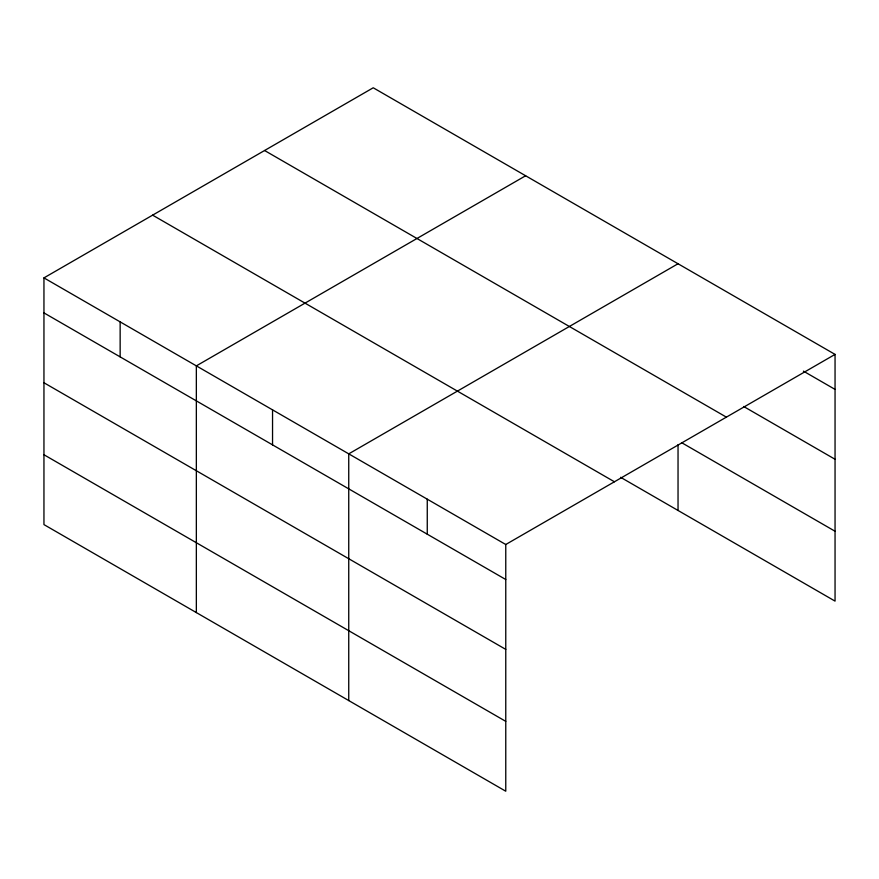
<?xml version="1.0" encoding="UTF-8"?>
<svg xmlns="http://www.w3.org/2000/svg" width="879" height="879" viewBox="0 0 879 879"><rect width="100%" height="100%" fill="white"/><g stroke="black" fill="none" stroke-linecap="round" stroke-linejoin="round"><path stroke-width="1.32" d="M505.766 649.383L505.766 544.508L43.95 277.885L43.95 524.598L505.766 791.221L505.766 649.383L43.95 382.75M620.596 477.297L835.05 601.115L835.05 354.402L373.234 87.779L43.95 277.885M525.631 175.756L196.347 365.873L196.347 612.586M678.039 263.744L348.743 453.861L348.743 700.574M505.766 544.508L835.05 354.402M803.417 371.136L835.05 389.397M743.656 406.494L835.05 459.267M264.568 150.507L726.384 417.14M681.544 442.62L835.05 531.246M152.616 215.146L614.432 481.78M43.95 312.891L505.766 579.514M43.95 454.74L505.766 721.362M678.039 444.708L678.039 510.457M427.26 499.184L427.26 534.19M272.545 409.867L272.545 444.873M120.148 321.879L120.148 356.885"/></g></svg>
